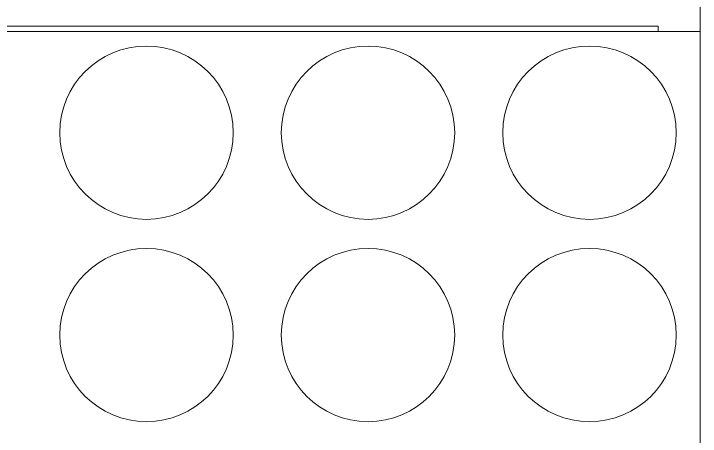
# Model space of a CAD drawing. Header units: millimetres. Extents: x -676 to 660, y -238 to 366.
# Drawn here: x -195.7 to -91.4, y 237.3 to 301.5 of the extents above; entities that cross this region are included whole.
import ezdxf

# ---------------------------------------------------------------- set-up
doc = ezdxf.new("R2010")
doc.units = ezdxf.units.MM
doc.header["$MEASUREMENT"] = 0
doc.layers.add('layer 1', color=7, linetype='Continuous')

msp = doc.modelspace()

# ---------------------------------------------------------------- linework, layer by layer
at = {"layer": 'layer 1', "color": 250, "lineweight": 20}
msp.add_lwpolyline([(-326.8446, 145.0088), (-91.4206, 145.0088), (-91.4206, 298.7686), (-326.8446, 298.7686), (-326.8446, 145.0088)], close=True, dxfattribs=at)
for centre in [(-175.5007, 283.3926), (-141.8687, 283.3926), (-108.2367, 283.3926), (-175.5007, 252.6406), (-141.8687, 252.6406), (-108.2367, 252.6406)]:
    msp.add_ellipse(centre, major_axis=(0, 13.1651), ratio=1, dxfattribs=at)
at = {"layer": 'layer 1', "color": 254, "lineweight": 20}
msp.add_open_spline([(-314.0978, 365.6892), (-314.0978, 365.6892), (-94.2157, 365.6892), (-94.2157, 365.6892), (-94.2157, 365.6892), (-92.6821, 365.6892), (-91.4274, 364.4345), (-91.4274, 362.9009), (-91.4274, 362.9009), (-91.4274, 362.9009), (-91.4274, 133.0603), (-91.4274, 133.0603), (-91.4274, 133.0603), (-91.4274, 131.5267), (-92.6821, 130.272), (-94.2157, 130.272), (-94.2157, 130.272), (-94.2157, 130.272), (-324.0563, 130.272), (-324.0563, 130.272), (-324.0563, 130.272), (-325.5899, 130.272), (-326.8446, 131.5267), (-326.8446, 133.0603), (-326.8446, 133.0603), (-326.8446, 133.0603), (-326.8446, 352.9424), (-326.8446, 352.9424), (-326.8446, 352.9424), (-326.8446, 359.9532), (-321.1086, 365.6892), (-314.0978, 365.6892)], degree=3, knots=[0, 0, 0, 0, 0.11111111, 0.11111111, 0.11111111, 0.11111111, 0.22222222, 0.22222222, 0.22222222, 0.22222222, 0.33333333, 0.33333333, 0.33333333, 0.33333333, 0.44444444, 0.44444444, 0.44444444, 0.44444444, 0.55555556, 0.55555556, 0.55555556, 0.55555556, 0.66666667, 0.66666667, 0.66666667, 0.66666667, 0.77777778, 0.77777778, 0.77777778, 0.77777778, 1, 1, 1, 1], dxfattribs=at)
at = {"layer": 'layer 1', "color": 250, "lineweight": 20}
msp.add_open_spline([(-316.8862, 299.5652), (-316.8862, 299.5652), (-97.8009, 299.5652), (-97.8009, 299.5652), (-97.8009, 299.5652), (-97.8009, 299.5652), (-97.8009, 298.7686), (-97.8009, 298.7686), (-97.8009, 298.7686), (-97.8009, 298.7686), (-316.8862, 298.7686), (-316.8862, 298.7686), (-316.8862, 298.7686), (-316.8862, 298.7686), (-316.8862, 299.5652), (-316.8862, 299.5652)], degree=3, knots=[0, 0, 0, 0, 0.2, 0.2, 0.2, 0.2, 0.4, 0.4, 0.4, 0.4, 0.6, 0.6, 0.6, 0.6, 1, 1, 1, 1], dxfattribs=at)

doc.saveas('drawing.dxf')
